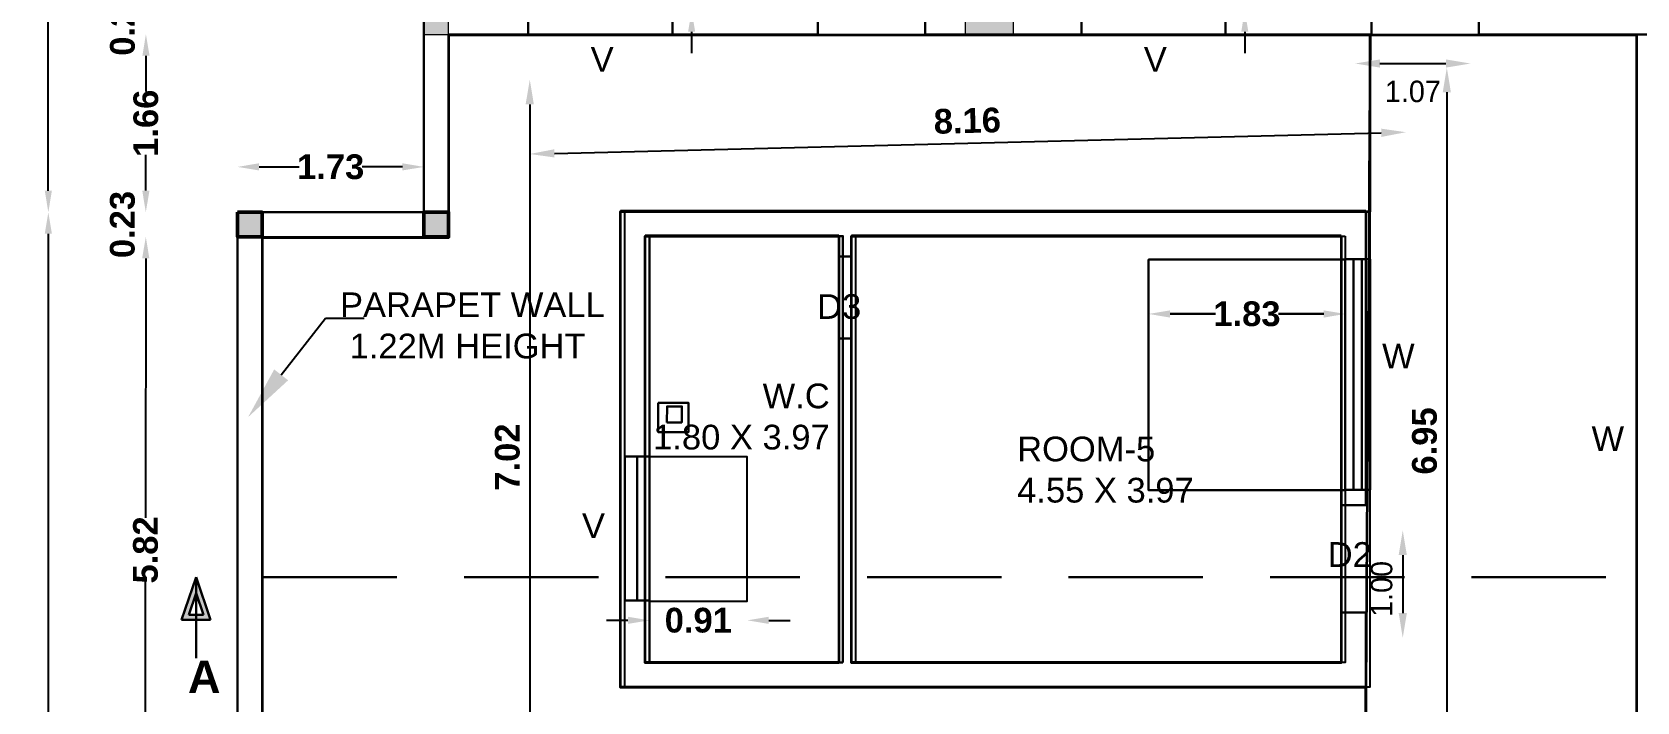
# Model space of a CAD drawing. Header units: metres. Extents: x 515 to 706, y -4 to 163.
# Drawn here: x 603.52 to 618.45, y 101.58 to 107.81 of the extents above; entities that cross this region are included whole.
import ezdxf
from ezdxf import colors
from ezdxf.entities.mleader import LeaderData, LeaderLine
from ezdxf.math import Vec2, Vec3

# ---------------------------------------------------------------- set-up
doc = ezdxf.new("R2010")
doc.units = ezdxf.units.M
doc.header["$MEASUREMENT"] = 0
doc.linetypes.add('DASHED2', pattern=[0.375, 0.25, -0.125])
doc.linetypes.add('PHANTOM2', pattern=[1.25, 0.625, -0.125, 0.125, -0.125, 0.125, -0.125])
for name, color, linetype, lineweight in [('BLK_1_FLR_2_ EXIT_WIDTH_ DOOR', 7, 'Continuous', 30), ('BLK_1_FLR_2_BLT_UP_AREA', 140, 'Continuous', 30), ('BLK_1_FLR_2_CARPET_AREA', 22, 'Continuous', 30), ('BLK_1_FLR_2_ROOM_6_LIGHT_VENTILATION_1', 3, 'Continuous', 30), ('BLK_1_FLR_2_WASH', 4, 'Continuous', 30), ('BLK_1_FLR_2_WATER_CLOSET', 4, 'Continuous', 30)]:
    doc.layers.add(name, color=color, linetype=linetype, lineweight=lineweight)
for name, color, linetype in [('BLK_1_FLR_2_REGULAR_ROOM_6', 3, 'Continuous'), ('BLK_1_FLR_2_VERANDAH', 5, 'Continuous'), ('DIST_EXIT', 7, 'Continuous'), ('TOILET_VENTILATION', 6, 'Continuous')]:
    doc.layers.add(name, color=color, linetype=linetype)
doc.styles.add('ARIAL', font='arialbd.ttf', dxfattribs={"height": 0.23})
doc.styles.add('PDF Swiss721BT-RomanCondensed', font='arial.ttf')
doc.styles.add('Swiss Bold', font='swissb.ttf')
doc.styles.add('working', font='arialbd.ttf', dxfattribs={"height": 0.23})
doc.dimstyles.new('new model', dxfattribs={"dimtxt": 0.23, "dimasz": 0.2, "dimexe": 0.1, "dimexo": 0.1, "dimgap": 0, "dimtad": 0, "dimzin": 1, "dimdsep": 46, "dimtxsty": 'working', "dimcen": 0.09, "dimse1": 1, "dimse2": 1, "dimclrd": 256, "dimclrt": 256, "dimadec": 1, "dimazin": 0, "dimtfac": 1, "dimtofl": 0, "dimtmove": 0, "dimatfit": 3, "dimfxl": 0, "dimtolj": 1, "dimtzin": 0, "dimlwd": -1, "dimlwe": -1, "dimarcsym": 0})
doc.dimstyles.new('OPEN SPACE', dxfattribs={"dimtxt": 0.23, "dimasz": 0.23, "dimexe": 0.1875, "dimexo": 0.0625, "dimgap": 0.09, "dimtad": 3, "dimzin": 0, "dimdsep": 46, "dimtxsty": 'ARIAL', "dimcen": 0.09, "dimse1": 1, "dimse2": 1, "dimclrd": 256, "dimclre": 256, "dimadec": 0, "dimazin": 0, "dimtfac": 0.5, "dimtix": 1, "dimtmove": 0, "dimatfit": 3, "dimfxl": 0, "dimtolj": 1, "dimtzin": 0, "dimarcsym": 0})
doc.dimstyles.new('Standard$0', dxfattribs={"dimtxt": 0.2, "dimasz": 0.23, "dimexe": 0.1805, "dimexo": 0.0625, "dimgap": 0.0955, "dimtad": 1, "dimzin": 0, "dimdsep": 46, "dimtxsty": 'Standard', "dimcen": 0, "dimdle": 440, "dimse1": 1, "dimse2": 1, "dimclrd": 256, "dimclrt": 256, "dimadec": 0, "dimazin": 0, "dimtfac": 1, "dimtofl": 0, "dimtmove": 0, "dimatfit": 3, "dimfxl": 0, "dimtolj": 1, "dimarcsym": 0})

# ---------------------------------------------------------------- blocks, each defined once
blk = doc.blocks.new('*D63')
at = {"layer": 'Defpoints', "color": 0, "lineweight": 40}
for p in [(609.474, 108.924), (609.474, 108.014), (609.653, 108.014)]:
    blk.add_point(p, dxfattribs=at)
at = {"layer": 'TOILET_VENTILATION'}
for p, q in [((609.653, 109.124), (609.653, 109.324)), ((609.653, 107.814), (609.653, 107.614))]:
    blk.add_line(p, q, dxfattribs=at)
at = {"layer": 'TOILET_VENTILATION', "lineweight": 40}
for points in [[(609.62, 109.124), (609.686, 109.124), (609.653, 108.924)], [(609.62, 107.814), (609.686, 107.814), (609.653, 108.014)]]:
    blk.add_solid(points, dxfattribs=at)
at = {"layer": 'TOILET_VENTILATION', "insert": (609.653, 108.469), "char_height": 0.23, "attachment_point": 5, "rotation": 90, "style": 'working'}
blk.add_mtext('\\A1;0.91', dxfattribs=at)
blk = doc.blocks.new('*D64')
at = {"layer": 'Defpoints', "color": 0, "lineweight": 40}
for p in [(614.622, 108.924), (614.622, 108.014), (614.8, 108.014)]:
    blk.add_point(p, dxfattribs=at)
at = {"layer": 'TOILET_VENTILATION'}
for p, q in [((614.8, 109.124), (614.8, 109.324)), ((614.8, 107.814), (614.8, 107.614))]:
    blk.add_line(p, q, dxfattribs=at)
at = {"layer": 'TOILET_VENTILATION', "lineweight": 40}
for points in [[(614.767, 109.124), (614.833, 109.124), (614.8, 108.924)], [(614.767, 107.814), (614.833, 107.814), (614.8, 108.014)]]:
    blk.add_solid(points, dxfattribs=at)
at = {"layer": 'TOILET_VENTILATION', "insert": (614.8, 108.469), "char_height": 0.23, "attachment_point": 5, "rotation": 90, "style": 'working'}
blk.add_mtext('\\A1;0.91', dxfattribs=at)
blk = doc.blocks.new('*D177')
at = {"layer": 'BLK_1_FLR_2_ROOM_6_LIGHT_VENTILATION_1', "color": 232, "linetype": 'PHANTOM2'}
for p, q in [((614.105, 105.189), (614.527, 105.189)), ((615.535, 105.189), (615.113, 105.189))]:
    blk.add_line(p, q, dxfattribs=at)
at = {"layer": 'BLK_1_FLR_2_ROOM_6_LIGHT_VENTILATION_1', "color": 232, "lineweight": 40}
for points in [[(614.105, 105.222), (614.105, 105.155), (613.905, 105.189)], [(615.535, 105.222), (615.535, 105.155), (615.735, 105.189)]]:
    blk.add_solid(points, dxfattribs=at)
at = {"layer": 'Defpoints', "color": 0, "lineweight": 40}
for p in [(613.905, 105.695), (615.735, 105.695), (615.735, 105.189)]:
    blk.add_point(p, dxfattribs=at)
at = {"layer": 'BLK_1_FLR_2_ROOM_6_LIGHT_VENTILATION_1', "color": 232, "insert": (614.82, 105.189), "char_height": 0.23, "attachment_point": 5, "style": 'working'}
blk.add_mtext('\\A1;1.83', dxfattribs=at)
blk = doc.blocks.new('*D70')
at = {"layer": 'BLK_1_FLR_2_ EXIT_WIDTH_ DOOR', "lineweight": -2}
blk.add_line((616.27, 102.945), (616.27, 102.405), dxfattribs=at)
at = {"layer": 'BLK_1_FLR_2_ EXIT_WIDTH_ DOOR', "lineweight": 40}
for points in [[(616.232, 102.945), (616.308, 102.945), (616.27, 103.175)], [(616.232, 102.405), (616.308, 102.405), (616.27, 102.175)]]:
    blk.add_solid(points, dxfattribs=at)
at = {"layer": 'Defpoints', "color": 0, "lineweight": 40}
for p in [(615.965, 103.175), (615.965, 102.175), (616.27, 102.175)]:
    blk.add_point(p, dxfattribs=at)
at = {"layer": 'BLK_1_FLR_2_ EXIT_WIDTH_ DOOR', "insert": (616.074, 102.63), "char_height": 0.2, "attachment_point": 5, "rotation": 89.9994}
blk.add_mtext('\\A1;1.00', dxfattribs=at)
blk = doc.blocks.new('*D71')
at = {"layer": 'BLK_1_FLR_2_ EXIT_WIDTH_ DOOR', "lineweight": -2}
blk.add_line((616.058, 107.519), (616.671, 107.519), dxfattribs=at)
at = {"layer": 'BLK_1_FLR_2_ EXIT_WIDTH_ DOOR', "lineweight": 40}
for points in [[(616.058, 107.557), (616.058, 107.481), (615.828, 107.519)], [(616.671, 107.557), (616.671, 107.481), (616.901, 107.519)]]:
    blk.add_solid(points, dxfattribs=at)
at = {"layer": 'Defpoints', "color": 0, "lineweight": 40}
for p in [(615.828, 107.899), (616.901, 107.899), (616.901, 107.519)]:
    blk.add_point(p, dxfattribs=at)
at = {"layer": 'BLK_1_FLR_2_ EXIT_WIDTH_ DOOR', "insert": (616.364, 107.258), "char_height": 0.2, "attachment_point": 5, "rotation": 359.9998}
blk.add_mtext('\\A1;1.07', dxfattribs=at)
blk = doc.blocks.new('*D73')
at = {"layer": 'Defpoints', "color": 0, "lineweight": 40}
for p in [(609.26, 102.516), (610.17, 102.516), (609.26, 102.338)]:
    blk.add_point(p, dxfattribs=at)
at = {"layer": 'TOILET_VENTILATION'}
for p, q in [((609.06, 102.338), (608.86, 102.338)), ((610.37, 102.338), (610.57, 102.338))]:
    blk.add_line(p, q, dxfattribs=at)
at = {"layer": 'TOILET_VENTILATION', "lineweight": 40}
for points in [[(609.06, 102.371), (609.06, 102.305), (609.26, 102.338)], [(610.37, 102.371), (610.37, 102.305), (610.17, 102.338)]]:
    blk.add_solid(points, dxfattribs=at)
at = {"layer": 'TOILET_VENTILATION', "insert": (609.715, 102.338), "char_height": 0.23, "attachment_point": 5, "style": 'working'}
blk.add_mtext('\\A1;0.91', dxfattribs=at)
blk = doc.blocks.new('*D76')
at = {"layer": 'Defpoints', "color": 0, "lineweight": 40}
for p in [(608.877, 107.368), (608.147, 100.346), (608.877, 100.346)]:
    blk.add_point(p, dxfattribs=at)
at = {"layer": 'DIST_EXIT', "lineweight": -2}
blk.add_line((608.147, 107.138), (608.147, 100.576), dxfattribs=at)
at = {"layer": 'DIST_EXIT', "lineweight": 40}
for points in [[(608.108, 107.138), (608.185, 107.138), (608.147, 107.368)], [(608.108, 100.576), (608.185, 100.576), (608.147, 100.346)]]:
    blk.add_solid(points, dxfattribs=at)
at = {"layer": 'DIST_EXIT', "color": 0, "insert": (607.939, 103.857), "char_height": 0.23, "attachment_point": 5, "rotation": 90, "style": 'ARIAL'}
blk.add_mtext('\\A1;7.02', dxfattribs=at)
blk = doc.blocks.new('*D78')
at = {"layer": 'Defpoints', "color": 0, "lineweight": 40}
for p in [(616.671, 107.481), (616.671, 100.533), (616.68, 100.533)]:
    blk.add_point(p, dxfattribs=at)
at = {"layer": 'DIST_EXIT', "lineweight": -2}
blk.add_line((616.68, 107.251), (616.68, 100.763), dxfattribs=at)
at = {"layer": 'DIST_EXIT', "lineweight": 40}
for points in [[(616.642, 107.251), (616.718, 107.251), (616.68, 107.481)], [(616.642, 100.763), (616.718, 100.763), (616.68, 100.533)]]:
    blk.add_solid(points, dxfattribs=at)
at = {"layer": 'DIST_EXIT', "color": 0, "insert": (616.473, 104.007), "char_height": 0.23, "attachment_point": 5, "rotation": 90, "style": 'ARIAL'}
blk.add_mtext('\\A1;6.95', dxfattribs=at)
blk = doc.blocks.new('*D82')
at = {"layer": 'Defpoints', "color": 0, "lineweight": 40}
for p in [(616.3, 106.88), (616.3, 106.872), (608.147, 106.669)]:
    blk.add_point(p, dxfattribs=at)
at = {"layer": 'DIST_EXIT', "lineweight": -2}
blk.add_line((608.376, 106.683), (616.07, 106.874), dxfattribs=at)
at = {"layer": 'DIST_EXIT', "lineweight": 40}
for points in [[(616.069, 106.913), (616.071, 106.836), (616.3, 106.88)], [(608.375, 106.721), (608.377, 106.645), (608.146, 106.677)]]:
    blk.add_solid(points, dxfattribs=at)
at = {"layer": 'DIST_EXIT', "color": 0, "insert": (612.218, 106.986), "char_height": 0.23, "attachment_point": 5, "rotation": 1.4237, "style": 'ARIAL'}
blk.add_mtext('\\A1;8.16', dxfattribs=at)
blk = doc.blocks.new('0.23x 0.23')
at = {"lineweight": 50}
h = blk.add_hatch(color=1, dxfattribs=at)
h.dxf.hatch_style = 1
h.paths.add_polyline_path([(780.034, -174.426), (780.264, -174.426), (780.264, -174.196), (780.034, -174.196)])
at = {"color": 1, "lineweight": 50}
blk.add_lwpolyline([(780.034, -174.426), (780.264, -174.426), (780.264, -174.196), (780.034, -174.196)], close=True, dxfattribs=at)
blk = doc.blocks.new('sfdfds')
at = {"lineweight": 15}
h = blk.add_hatch(color=1, dxfattribs=at)
h.dxf.hatch_style = 1
h.paths.add_polyline_path([(788.142, -179.821), (788.592, -179.821), (788.592, -179.591), (788.142, -179.591)])
at = {"color": 1, "lineweight": 15}
blk.add_lwpolyline([(788.142, -179.821), (788.592, -179.821), (788.592, -179.591), (788.142, -179.591)], close=True, dxfattribs=at)
blk = doc.blocks.new('*D705')
for p, q in [((604.574, 105.706), (604.572, 103.291)), ((604.57, 100.281), (604.572, 102.696))]:
    blk.add_line(p, q)
at = {"lineweight": 40}
for points in [[(604.54, 105.706), (604.607, 105.706), (604.574, 105.906)], [(604.536, 100.281), (604.603, 100.281), (604.57, 100.081)]]:
    blk.add_solid(points, dxfattribs=at)
at = {"layer": 'Defpoints', "color": 0, "lineweight": 40}
for p in [(604.574, 105.906), (605.658, 105.905), (605.658, 100.08)]:
    blk.add_point(p, dxfattribs=at)
at = {"lineweight": 30, "insert": (604.572, 102.993), "char_height": 0.23, "attachment_point": 5, "rotation": 89.9575, "style": 'working'}
blk.add_mtext('\\A1;5.82', dxfattribs=at)
blk = doc.blocks.new('*D706')
for p, q in [((604.574, 106.336), (604.574, 106.536)), ((604.574, 105.706), (604.574, 105.506))]:
    blk.add_line(p, q)
at = {"lineweight": 40}
for points in [[(604.541, 106.336), (604.608, 106.336), (604.574, 106.136)], [(604.54, 105.706), (604.607, 105.706), (604.574, 105.906)]]:
    blk.add_solid(points, dxfattribs=at)
at = {"layer": 'Defpoints', "color": 0, "lineweight": 40}
for p in [(604.574, 106.136), (605.658, 106.135), (605.658, 105.905)]:
    blk.add_point(p, dxfattribs=at)
at = {"lineweight": 30, "insert": (604.357, 106.021), "char_height": 0.23, "attachment_point": 5, "rotation": 89.9575, "style": 'working'}
blk.add_mtext('\\A1;0.23', dxfattribs=at)
blk = doc.blocks.new('*D707')
for p, q in [((604.575, 107.591), (604.575, 107.258)), ((604.574, 106.336), (604.574, 106.669))]:
    blk.add_line(p, q)
at = {"lineweight": 40}
for points in [[(604.542, 107.591), (604.609, 107.591), (604.575, 107.791)], [(604.541, 106.336), (604.608, 106.336), (604.574, 106.136)]]:
    blk.add_solid(points, dxfattribs=at)
at = {"layer": 'Defpoints', "color": 0, "lineweight": 40}
for p in [(604.575, 107.791), (607.391, 107.789), (605.658, 106.135)]:
    blk.add_point(p, dxfattribs=at)
at = {"lineweight": 30, "insert": (604.575, 106.963), "char_height": 0.23, "attachment_point": 5, "rotation": 89.9575, "style": 'working'}
blk.add_mtext('\\A1;1.66', dxfattribs=at)
blk = doc.blocks.new('*D708')
for p, q in [((604.576, 108.216), (604.576, 108.416)), ((604.575, 107.591), (604.575, 107.391))]:
    blk.add_line(p, q)
at = {"lineweight": 40}
for points in [[(604.542, 108.216), (604.609, 108.216), (604.575, 108.016)], [(604.542, 107.591), (604.609, 107.591), (604.575, 107.791)]]:
    blk.add_solid(points, dxfattribs=at)
at = {"layer": 'Defpoints', "color": 0, "lineweight": 40}
for p in [(604.575, 108.016), (607.391, 108.014), (607.391, 107.789)]:
    blk.add_point(p, dxfattribs=at)
at = {"lineweight": 30, "insert": (604.358, 107.904), "char_height": 0.23, "attachment_point": 5, "rotation": 89.9575, "style": 'working'}
blk.add_mtext('\\A1;0.23', dxfattribs=at)
blk = doc.blocks.new('*D721')
for p, q in [((618.249, 118.7), (618.049, 118.7)), ((618.879, 118.7), (619.079, 118.7))]:
    blk.add_line(p, q)
at = {"lineweight": 40}
for points in [[(618.249, 118.734), (618.249, 118.667), (618.449, 118.7)], [(618.879, 118.734), (618.879, 118.667), (618.679, 118.7)]]:
    blk.add_solid(points, dxfattribs=at)
at = {"layer": 'Defpoints', "color": 0, "lineweight": 40}
for p in [(618.679, 118.7), (618.449, 108.019), (618.679, 107.789)]:
    blk.add_point(p, dxfattribs=at)
at = {"lineweight": 30, "insert": (618.564, 118.918), "char_height": 0.23, "attachment_point": 5, "style": 'working'}
blk.add_mtext('\\A1;0.23', dxfattribs=at)
blk = doc.blocks.new('*D739')
for p, q in [((605.628, 119.643), (606.001, 119.643)), ((606.961, 119.643), (606.587, 119.643))]:
    blk.add_line(p, q)
at = {"lineweight": 40}
for points in [[(605.628, 119.676), (605.628, 119.61), (605.428, 119.643)], [(606.961, 119.676), (606.961, 119.61), (607.161, 119.643)]]:
    blk.add_solid(points, dxfattribs=at)
at = {"layer": 'Defpoints', "color": 0, "lineweight": 40}
for p in [(605.428, 119.643), (605.428, 106.135), (607.161, 106.135)]:
    blk.add_point(p, dxfattribs=at)
at = {"lineweight": 30, "insert": (606.294, 119.643), "char_height": 0.23, "attachment_point": 5, "style": 'working'}
blk.add_mtext('\\A1;1.73', dxfattribs=at)
blk = doc.blocks.new('*D740')
for p, q in [((605.858, 118.7), (606.117, 118.7)), ((606.961, 118.7), (606.701, 118.7))]:
    blk.add_line(p, q)
at = {"lineweight": 40}
for points in [[(605.858, 118.734), (605.858, 118.667), (605.658, 118.7)], [(606.961, 118.734), (606.961, 118.667), (607.161, 118.7)]]:
    blk.add_solid(points, dxfattribs=at)
at = {"layer": 'Defpoints', "color": 0, "lineweight": 40}
for p in [(607.161, 118.7), (605.658, 105.905), (607.161, 105.905)]:
    blk.add_point(p, dxfattribs=at)
at = {"lineweight": 30, "insert": (606.409, 118.7), "char_height": 0.23, "attachment_point": 5, "style": 'working'}
blk.add_mtext('\\A1;1.50', dxfattribs=at)
blk = doc.blocks.new('*D741')
for p, q in [((605.628, 106.557), (606.001, 106.557)), ((606.961, 106.557), (606.587, 106.557))]:
    blk.add_line(p, q)
at = {"lineweight": 40}
for points in [[(605.628, 106.591), (605.628, 106.524), (605.428, 106.557)], [(606.961, 106.591), (606.961, 106.524), (607.161, 106.557)]]:
    blk.add_solid(points, dxfattribs=at)
at = {"layer": 'Defpoints', "color": 0, "lineweight": 40}
for p in [(607.161, 106.557), (605.428, 106.135), (607.161, 106.135)]:
    blk.add_point(p, dxfattribs=at)
at = {"lineweight": 30, "insert": (606.294, 106.557), "char_height": 0.23, "attachment_point": 5, "style": 'working'}
blk.add_mtext('\\A1;1.73', dxfattribs=at)
blk = doc.blocks.new('*D742')
for p, q in [((603.667, 105.935), (603.667, 100.234)), ((603.667, 93.769), (603.667, 99.469))]:
    blk.add_line(p, q)
at = {"lineweight": 40}
for points in [[(603.634, 105.935), (603.7, 105.935), (603.667, 106.135)], [(603.634, 93.769), (603.7, 93.769), (603.667, 93.569)]]:
    blk.add_solid(points, dxfattribs=at)
at = {"layer": 'Defpoints', "color": 0, "lineweight": 40}
for p in [(603.667, 106.135), (605.428, 106.135), (605.428, 93.569)]:
    blk.add_point(p, dxfattribs=at)
at = {"lineweight": 30, "insert": (603.667, 99.852), "char_height": 0.23, "attachment_point": 5, "rotation": 90, "style": 'working'}
blk.add_mtext('\\A1;12.57', dxfattribs=at)
blk = doc.blocks.new('*D743')
for p, q in [((603.667, 117.884), (603.667, 112.494)), ((603.667, 106.335), (603.667, 111.725))]:
    blk.add_line(p, q)
at = {"lineweight": 40}
for points in [[(603.634, 117.884), (603.7, 117.884), (603.667, 118.084)], [(603.634, 106.335), (603.7, 106.335), (603.667, 106.135)]]:
    blk.add_solid(points, dxfattribs=at)
at = {"layer": 'Defpoints', "color": 0, "lineweight": 40}
for p in [(603.667, 118.084), (607.161, 118.084), (607.161, 106.135)]:
    blk.add_point(p, dxfattribs=at)
at = {"lineweight": 30, "insert": (603.667, 112.109), "char_height": 0.23, "attachment_point": 5, "rotation": 90, "style": 'working'}
blk.add_mtext('\\A1;11.95', dxfattribs=at)

msp = doc.modelspace()

# ---------------------------------------------------------------- hatches: boundary and pattern name
at = {"lineweight": 30, "ltscale": 0.25}
h = msp.add_hatch(color=256, dxfattribs=at)
h.paths.add_polyline_path([(605.04219, 102.7384), (604.90721, 102.34221), (605.17717, 102.34221)])
h.paths.add_polyline_path([(605.04219, 102.59104), (604.9736, 102.38973), (605.11077, 102.38973)], flags=16)

# ---------------------------------------------------------------- linework, layer by layer
at = {"lineweight": 30, "ltscale": 0.125}
for p, q in [((610.82692, 108.01894), (610.82692, 107.78893)), ((611.82692, 108.01895), (611.82692, 107.78895)), ((615.97918, 108.01894), (615.97918, 107.78893)), ((616.97918, 108.01895), (616.97918, 107.78895)), ((607.39086, 107.78895), (610.82692, 107.78893)), ((607.39091, 105.90471), (607.39091, 107.78895)), ((610.75355, 107.78893), (610.75355, 107.78893)), ((611.82692, 107.78895), (615.97918, 107.78893)), ((612.31323, 107.78894), (612.31323, 107.78895)), ((612.64851, 107.78423), (612.6485, 107.78423)), ((615.90582, 107.78893), (615.90582, 107.78893)), ((617.46549, 107.78895), (617.46549, 107.78894)), ((617.46549, 107.78895), (617.46549, 107.78894)), ((605.65773, 100.08004), (605.65774, 105.90472)), ((605.65774, 105.90472), (607.39091, 105.90471)), ((615.73541, 105.70001), (615.73541, 103.58001)), ((615.73541, 105.70001), (615.96541, 105.70001)), ((615.81199, 105.70001), (615.81199, 103.55336)), ((615.88865, 105.70001), (615.88865, 103.55336)), ((615.96541, 105.70001), (615.96541, 103.58001))]:
    msp.add_line(p, q, dxfattribs=at)
at = {"lineweight": 30}
for p, q in [((616.97918, 107.78895), (618.67869, 107.78895)), ((615.9256, 106.14887), (608.99113, 106.14887)), ((608.99113, 106.14887), (608.99113, 101.72022)), ((615.92561, 103.41013), (615.9256, 106.14887)), ((611.02113, 105.91887), (609.22113, 105.91887)), ((609.22113, 105.91887), (609.22113, 101.95022)), ((611.02113, 105.91887), (611.02113, 105.7219)), ((611.14113, 105.91887), (611.14113, 105.7219)), ((615.6956, 105.91887), (611.14113, 105.91887)), ((615.69561, 103.41013), (615.6956, 105.91887)), ((611.02113, 105.7219), (611.14114, 105.7219)), ((611.02113, 104.9619), (611.02113, 101.95022)), ((611.02113, 104.9619), (611.14114, 104.9619)), ((611.14113, 104.9619), (611.14113, 101.95022)), ((609.14577, 103.86327), (609.14577, 102.52145)), ((615.92561, 103.41013), (615.69561, 103.41013)), ((605.04219, 102.7384), (604.90721, 102.34221)), ((605.04219, 102.7384), (605.04219, 101.98455)), ((605.04219, 102.7384), (605.17717, 102.34221)), ((605.04219, 102.59104), (604.9736, 102.38973)), ((605.04219, 102.59104), (605.11077, 102.38973)), ((604.90721, 102.34221), (605.17717, 102.34221)), ((604.9736, 102.38973), (605.11077, 102.38973)), ((615.92561, 102.41013), (615.69561, 102.41013)), ((615.69561, 101.95022), (615.69561, 102.41013)), ((615.92561, 102.41013), (615.92561, 101.72022)), ((611.02113, 101.95022), (609.22113, 101.95022)), ((615.69561, 101.95022), (611.14113, 101.95022)), ((615.92562, 101.72022), (608.99113, 101.72022))]:
    msp.add_line(p, q, dxfattribs=at)
at = {"linetype": 'DASHED2', "lineweight": 30, "ltscale": 5}
msp.add_line((636.91057, 102.7384), (605.04219, 102.7384), dxfattribs=at)
at = {"lineweight": 30}
msp.add_lwpolyline([(605.4277, 94.33673), (605.42774, 106.13473), (607.16091, 106.13471), (607.16091, 118.08378), (617.69551, 118.08377), (617.69549, 108.01895)], dxfattribs=at)
for points in [[(609.47477, 107.78894), (609.47477, 108.0191), (608.13295, 108.0191), (608.13295, 107.78894)], [(614.62203, 107.78894), (614.62203, 108.01909), (613.28021, 108.01909), (613.28021, 107.78894)], [(615.96532, 103.55336), (615.96532, 105.70001), (615.73532, 105.70001), (615.73532, 103.55336)], [(609.0307, 102.52145), (609.26085, 102.52145), (609.26085, 103.86327), (609.0307, 103.86327)]]:
    msp.add_lwpolyline(points, close=True, dxfattribs=at)
at = {"layer": 'BLK_1_FLR_2_BLT_UP_AREA', "color": 14}
msp.add_lwpolyline([(636.59547, 112.54868), (636.59542, 93.56843), (631.94547, 93.56842), (605.4277, 93.5684), (605.42774, 106.13462), (607.16087, 106.13462), (607.16091, 118.08363), (617.69551, 118.08363), (617.69549, 108.01879), (631.8354, 108.01867), (631.83537, 112.54868)], close=True, dxfattribs=at)
at = {"layer": 'BLK_1_FLR_2_CARPET_AREA', "color": 14, "lineweight": 35}
for points in [[(615.92525, 100.0739), (615.92525, 101.71404), (608.99128, 101.7141), (608.99128, 106.14274), (615.96521, 106.14271), (615.96522, 107.78281), (607.39063, 107.78281), (607.39064, 105.89859), (605.65747, 105.89859), (605.65746, 100.07391)], [(618.44834, 107.78282), (615.97891, 107.78281), (615.96522, 107.78281), (615.92525, 101.71404), (615.92524, 93.79249), (631.94517, 93.79246), (631.94517, 105.6616), (634.34635, 105.6616), (634.34634, 107.7827), (627.72504, 107.78314), (627.72504, 99.35786), (618.44836, 99.35783)], [(611.02128, 101.94404), (609.22128, 101.94404), (609.22128, 105.91268), (611.02128, 105.91268)], [(615.69575, 105.91268), (615.69575, 101.94404), (611.14128, 101.94404), (611.14128, 105.91268)]]:
    msp.add_lwpolyline(points, close=True, dxfattribs=at)
at = {"layer": 'BLK_1_FLR_2_REGULAR_ROOM_6', "color": 2}
msp.add_lwpolyline([(615.73489, 105.91393), (615.73489, 101.94528), (611.18042, 101.94528), (611.18042, 105.91392)], close=True, dxfattribs=at)
at = {"layer": 'BLK_1_FLR_2_ROOM_6_LIGHT_VENTILATION_1', "color": 3}
msp.add_lwpolyline([(615.73489, 103.54847), (615.73489, 105.69513), (613.90489, 105.69513), (613.90489, 103.54847)], close=True, dxfattribs=at)
at = {"layer": 'BLK_1_FLR_2_VERANDAH', "color": 5}
for points in [[(615.92493, 100.07515), (615.92493, 101.71528), (609.03042, 101.71528), (609.03042, 106.14393), (615.96489, 106.14395), (615.96489, 107.78405), (607.39031, 107.78405), (607.39032, 105.89983), (605.65715, 105.89984), (605.65714, 100.07515)], [(618.44818, 107.78406), (615.97859, 107.78405), (615.96489, 107.78405), (615.96491, 101.71528), (615.92493, 101.71528), (615.92491, 93.79374), (629.55477, 93.7937), (629.55477, 105.66284), (634.34602, 105.66284), (634.34602, 107.78394), (627.72486, 107.78438), (627.72487, 97.31368), (618.4482, 97.31365)]]:
    msp.add_lwpolyline(points, close=True, dxfattribs=at)
at = {"layer": 'BLK_1_FLR_2_WASH', "color": 55, "lineweight": 30}
msp.add_lwpolyline([(609.34208, 104.3625), (609.62231, 104.3625), (609.62231, 104.08854), (609.34208, 104.08854)], close=True, dxfattribs=at)
at = {"layer": 'BLK_1_FLR_2_WASH', "color": 60, "lineweight": 30}
msp.add_lwpolyline([(609.42339, 104.17967), (609.5614, 104.17924), (609.56186, 104.32775), (609.42386, 104.32818)], close=True, dxfattribs=at)
at = {"layer": 'BLK_1_FLR_2_WATER_CLOSET', "color": 3}
msp.add_lwpolyline([(611.06042, 101.94528), (609.26042, 101.94528), (609.26042, 105.91393), (611.06042, 105.91393)], close=True, dxfattribs=at)
at = {"layer": 'TOILET_VENTILATION', "color": 6}
msp.add_lwpolyline([(609.26042, 103.85823), (609.26042, 102.51641), (610.17042, 102.51641), (610.17042, 103.85823)], close=True, dxfattribs=at)

# ---------------------------------------------------------------- block references
at = {"lineweight": 30, "rotation": 270}
for name, p in [('sfdfds', (786.98218, 896.38125)), ('0.23x 0.23', (779.85355, 886.16914)), ('0.23x 0.23', (781.58671, 886.16913))]:
    msp.add_blockref(name, p, dxfattribs=at)
at = {"lineweight": 30}
msp.add_blockref('sfdfds', (-175.94389, 287.60518), dxfattribs=at)

# ---------------------------------------------------------------- texts
at = {"lineweight": 30, "ltscale": 0.125, "char_height": 0.23, "style": 'PDF Swiss721BT-RomanCondensed'}
for s, width, heights, insert, attachment_point in [('V', 0.0527571, [0], (608.71331, 107.67205), 1), ('V', 0.0527571, [0], (613.86057, 107.67205), 1), ('PARAPET WALL\\P 1.22M HEIGHT ', 4.995096, [0], (606.38108, 104.77226), 7), ('W', 0.0527571, [0], (616.07748, 104.91236), 1), ('W.C\\P1.80 X 3.97', 1.7050573, [0.9215], (610.93797, 103.92462), 9), ('W', 0.0527571, [0], (618.32987, 104.14353), 3), ('ROOM-5\\P4.55 X 3.97', 3.8188025, [0], (612.68171, 104.04737), 1), ('V', 0.0527571, [0], (608.63257, 103.33315), 1)]:
    msp.add_mtext_dynamic_manual_height_columns(s, width=width, gutter_width=1.15, heights=heights, dxfattribs=dict(at, insert=insert, attachment_point=attachment_point))
at = {"lineweight": 30, "insert": (611.23107, 105.1396), "char_height": 0.23, "attachment_point": 9, "style": 'PDF Swiss721BT-RomanCondensed'}
msp.add_mtext_dynamic_manual_height_columns('D3', width=0.0527571, gutter_width=1.15, heights=[0], dxfattribs=at)
at = {"lineweight": 30, "ltscale": 0.125, "insert": (615.57182, 103.06557), "char_height": 0.23, "attachment_point": 1, "rotation": 359.978828, "style": 'PDF Swiss721BT-RomanCondensed'}
msp.add_mtext_dynamic_manual_height_columns('D2', width=0.0527571, gutter_width=1.15, heights=[0], dxfattribs=at)
at = {"lineweight": 30, "insert": (605.26874, 101.66311), "char_height": 0.3, "width": 4.6721052, "attachment_point": 9, "style": 'Swiss Bold'}
msp.add_mtext('\\A1;A', dxfattribs=at)

# ---------------------------------------------------------------- dimensions: what is measured, and where the dimension line sits
at = {"lineweight": 30}
for base, p1, p2, override, picture, middle in [((605.42774, 119.64307), (607.16091, 106.13471), (605.42774, 106.13473), {"dimpost": '\\X'}, '*D739', (606.29433, 119.64307)), ((618.67869, 118.70045), (618.4487, 108.01895), (618.67869, 107.789), {"dimpost": '\\X', "dimtmove": 2}, '*D721', (618.5637, 118.91788)), ((607.16097, 118.70045), (605.65774, 105.90472), (607.16097, 105.90471), {"dimpost": '\\X'}, '*D740', (606.40936, 118.70045)), ((607.16091, 106.55749), (605.42774, 106.13473), (607.16091, 106.13471), {"dimpost": '\\X'}, '*D741', (606.29433, 106.55749))]:
    dim = msp.add_linear_dim(base=base, p1=p1, p2=p2, dimstyle='new model', override=override, dxfattribs=at)
    dim.commit()
    dim.dimension.update_dxf_attribs({"geometry": picture, "text_midpoint": middle})
for base, p1, p2, angle, override, picture, middle in [((603.66686, 118.08378), (607.16091, 106.13471), (607.16091, 118.08378), 90, {"dimpost": '\\X'}, '*D743', (603.66686, 112.10925)), ((604.57548, 108.0162), (607.39086, 107.78895), (607.39103, 108.01411), 269.957451, {"dimpost": '\\X', "dimtmove": 2}, '*D708', (604.35797, 107.90378)), ((604.57532, 107.79104), (605.6578, 106.13472), (607.39086, 107.78895), 269.957451, {"dimpost": '\\X', "dimtmove": 2}, '*D707', (604.5747, 106.96328)), ((604.57409, 106.13552), (605.65774, 105.90472), (605.6578, 106.13472), 269.957451, {"dimpost": '\\X', "dimtmove": 2}, '*D706', (604.35657, 106.02069)), ((603.66686, 106.13473), (605.4277, 93.56855), (605.4278, 106.13473), 90, {"dimpost": '\\X'}, '*D742', (603.66686, 99.85164)), ((604.57392, 105.90553), (605.65807, 100.08004), (605.65774, 105.90472), 269.957451, {"dimpost": '\\X', "dimtmove": 2}, '*D705', (604.57175, 102.99319))]:
    dim = msp.add_linear_dim(base=base, p1=p1, p2=p2, angle=angle, dimstyle='new model', override=override, dxfattribs=at)
    dim.commit()
    dim.dimension.update_dxf_attribs({"geometry": picture, "text_midpoint": middle})
at = {"layer": 'BLK_1_FLR_2_ EXIT_WIDTH_ DOOR', "color": 2}
dim = msp.add_linear_dim(base=(616.90094, 107.51886), p1=(615.82761, 107.89906), p2=(616.90094, 107.89906), angle=359.999784, dimstyle='Standard$0', override={"dimtmove": 2}, dxfattribs=at)
dim.commit()
dim.dimension.update_dxf_attribs({"geometry": '*D71', "text_midpoint": (616.36428, 107.25797), "dimtype": 161})
dim = msp.add_linear_dim(base=(616.26991, 102.17522), p1=(615.9649, 103.17523), p2=(615.96489, 102.17523), angle=269.999356, dimstyle='Standard$0', dxfattribs=at)
dim.commit()
dim.dimension.update_dxf_attribs({"geometry": '*D70', "text_midpoint": (616.26991, 102.62979), "dimtype": 161})
at = {"layer": 'BLK_1_FLR_2_ROOM_6_LIGHT_VENTILATION_1', "color": 3}
dim = msp.add_aligned_dim(p1=(613.90489, 105.69513), p2=(615.73489, 105.69513), distance=-0.50662, dimstyle='new model', override={"dimpost": '\\X', "dimclrd": 232, "dimclrt": 232, "dimfxl": 75, "dimfxlon": 1, "dimtfill": 1}, dxfattribs=at)
dim.commit()
dim.dimension.update_dxf_attribs({"geometry": '*D177', "text_midpoint": (614.81989, 105.18851)})
at = {"layer": 'DIST_EXIT'}
for p1, p2, distance, picture, middle in [((608.87741, 107.36778), (608.87741, 100.34553), -0.73071, '*D76', (607.93927, 103.85666)), ((616.67094, 107.48053), (616.67094, 100.53326), 0.00916, '*D78', (616.47259, 104.00689)), ((608.1467, 106.66901), (616.3001, 106.87165), 0.00833, '*D82', (612.21803, 106.9861))]:
    dim = msp.add_aligned_dim(p1=p1, p2=p2, distance=distance, dimstyle='OPEN SPACE', override={"dimpost": '\\X'}, dxfattribs=at)
    dim.commit()
    dim.dimension.update_dxf_attribs({"geometry": picture, "text_midpoint": middle})
at = {"layer": 'TOILET_VENTILATION', "color": 6}
for p1, p2, picture, middle in [((609.47434, 108.92405), (609.47434, 108.01405), '*D63', (609.65288, 108.46905)), ((614.6216, 108.92404), (614.6216, 108.01404), '*D64', (614.80014, 108.46904)), ((610.17042, 102.51641), (609.26042, 102.51641), '*D73', (609.71542, 102.33787))]:
    dim = msp.add_aligned_dim(p1=p1, p2=p2, distance=0.17854, dimstyle='new model', override={"dimpost": '\\X', "dimtmove": 2}, dxfattribs=at)
    dim.commit()
    dim.dimension.update_dxf_attribs({"geometry": picture, "text_midpoint": middle})

# ---------------------------------------------------------------- leaders
at = {"lineweight": 30}
ml = msp.add_multileader_mtext('Standard', dxfattribs=at)
ml.set_content('', color=256)
ml.set_leader_properties()
ml.build(insert=Vec2(0, 0))
ml.multileader.update_dxf_attribs({"text_right_attachment_type": 6, "dogleg_length": 0.36, "arrow_head_size": 0.5})
ctx = ml.context
ctx.base_point, ctx.char_height, ctx.arrow_head_size, ctx.landing_gap_size, ctx.plane_origin = Vec3(606.60636, 105.15001), 0.18, 0.5, 0.09, Vec3(605.52543, 104.22819)
ctx.right_attachment = 6
notes = []
notes.append((ctx, [(0, (1, 1, 0), (606.24636, 105.15001), (1, 0), 0.36, [(0, [(605.52543, 104.22819)], 0, [])])]))
ctx.mtext.insert, ctx.mtext.flow_direction = Vec3(606.69636, 105.24001), 5
for ctx, leaders in notes:
    for number, flags, end, landing, length, lines in leaders:
        leader = LeaderData()
        leader.index, (leader.has_last_leader_line, leader.has_dogleg_vector, leader.attachment_direction) = number, flags
        leader.last_leader_point, leader.dogleg_vector, leader.dogleg_length = Vec3(end), Vec3(landing), length
        for number, points, colour, breaks in lines:
            line = LeaderLine()
            line.index, line.vertices, line.color, line.breaks = number, Vec3.list(points), colors.encode_raw_color(colour), breaks
            leader.lines.append(line)
        ctx.leaders.append(leader)

doc.saveas('drawing.dxf')
